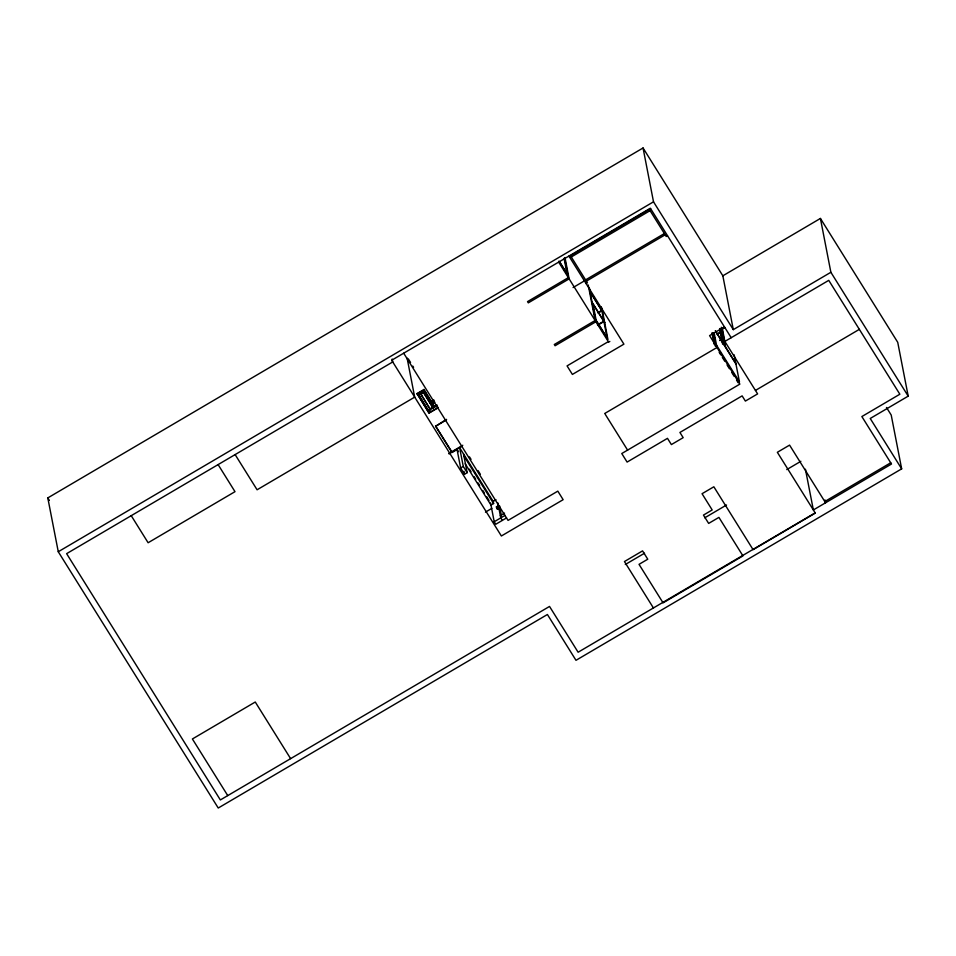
<?xml version="1.0" encoding="UTF-8"?>
<svg xmlns="http://www.w3.org/2000/svg" width="956" height="956" viewBox="0 0 956 956"><rect width="100%" height="100%" fill="white"/><g stroke="black" fill="none" stroke-linecap="round" stroke-linejoin="round"><path stroke-width="1.43" d="M886.487 407.471L891.207 415.024L901.663 468.858L575.99 660.309L547.406 614.505L218.243 808.023L58.268 551.743L47.8 497.909L643.053 147.977L722.844 275.806L733.3 329.641L830.872 272.281L820.415 218.446L722.844 275.806M58.268 551.743L653.51 201.812L643.053 147.977M569.19 256.507L650.618 208.635M571.282 256.985L650.08 210.655M585.574 279.881L664.372 233.563M573.086 287.541L584.558 280.789M586.363 281.136L665.161 234.806M586.088 283.562L587.402 282.797L570.505 255.73M667.503 235.702L666.201 236.467L649.303 209.412M437.86 407.949L429.065 413.112L417.043 393.561L424.034 389.462L431.933 402.404M417.127 393.98L424.117 389.881M424.034 389.462L424.285 390.765L418.178 394.35L429.519 412.526L438.326 407.352M424.978 391.876L420.676 394.41L418.178 394.35L417.999 393.466M433.905 400.026L431.371 401.52L431.55 402.392L434.084 400.911M434.861 402.153L432.327 403.647L432.16 402.763L434.526 407.172L424.285 390.765M418.764 394.685L429.519 412.526L430.057 408.821L436.892 404.806M437.059 405.691L430.224 409.706L420.509 393.525L430.057 408.821M598.038 312.612L601.802 310.401L590.031 291.544M598.121 313.03L601.886 310.82L590.115 291.962M597.512 324.921L603.893 321.168L601.073 306.661M597.631 325.267L603.917 321.563L607.18 338.316M455.654 450.372L452.009 452.523L435.625 426.268L446.476 419.385M435.625 426.268L446.56 419.827M608.518 342.212L609.832 341.435M448.914 453.431L462.776 445.281M448.997 453.873L461.605 446.464M463.505 453.885L467.161 472.67L464.544 474.212L460.637 467.962L463.266 466.42L459.609 447.635L493.188 501.422L493.595 503.525L490.978 505.067L465.202 463.78M724.433 326.892L709.579 335.616L739.86 384.121L621.77 453.538L627.1 462.083L667.479 438.338L671.387 444.588L683.17 437.657L679.919 432.447L742.131 395.88L745.381 401.078L757.606 393.896L724.851 341.435L722.461 329.103L725.018 327.585M717.251 333.919L719.784 332.425M717.323 334.349L721.135 332.102M719.88 340.181L722.413 338.687M719.964 340.599L722.497 339.105M724.851 341.435L828.756 280.359L899.847 394.231L861.858 416.553L891.494 464.03L813.353 509.966L805.43 469.229M604.73 413.482L716.988 347.482L714.144 332.819M492.746 501.685L496.021 499.761M485.469 512.117L491.826 508.377M501.482 516.037L500.346 510.205L498.781 507.708L496.821 508.867L496.427 506.835L498.387 505.676L497.837 502.844M499.438 505.557L499.952 508.174L497.98 509.333L496.427 506.835M500.323 515.583L504.553 513.097M506.56 517.913L495.782 524.246L494.216 521.749L505.007 515.404M734.172 354.831L739.43 381.874L738.116 382.651L736.538 380.118M755.443 390.43L859.348 329.354M820.415 218.446L897.732 342.32L908.2 396.143L870.223 418.477L901.663 468.858M625.308 564.506L644.535 553.213M704.763 517.805L726.536 504.995M786.764 469.599L800.865 461.306M824.789 501.53L890.717 462.776M815.169 512.882L578.117 652.231L549.521 606.439L220.358 799.945L66.621 553.655L392.737 361.942L392.163 359.038M830.872 272.281L908.2 396.143M653.51 201.812L733.3 329.641M731.185 337.707L650.355 208.217L391.685 360.257L501.374 535.993L563.144 499.677L557.814 491.145L508.054 520.399L403.695 353.218M715.363 330.668L735.857 363.495M715.435 331.087L735.941 363.937M713.164 335.293L714.741 337.827M713.248 335.723L714.825 338.245M739.43 381.874L716.558 345.236L715.243 346.012L712.722 333.046M719.187 352.322L720.764 354.855M722.342 357.377L724.708 361.165M727.074 364.953L729.44 368.753M731.806 372.541L734.172 376.329M568.94 256.089L623.91 344.148L572.393 374.429L567.063 365.897L608.315 341.639L558.674 262.111M592.123 302.323L604.67 322.423M592.206 302.753L604.766 322.865M559.619 261.848L567.063 273.774M596.174 320.415L607.096 337.898M558.961 261.084L567.924 275.447M595.48 319.579L607.956 339.571L601.85 307.904M605.208 414.247L627.602 450.121M653.426 607.968L624.447 561.542L642.563 550.883L647.762 559.212L639.026 564.351L663.07 602.866L742.955 555.902L718.912 517.387L708.659 523.41L703.461 515.093L712.184 509.954L702.051 493.714L713.845 486.783L753.089 549.664L815.301 513.085L777.348 452.296L789.572 445.114L825.566 502.772L825.028 499.976M408.272 358.823L410.542 362.455M412.813 366.088L413.59 367.331M469.468 456.86L471.033 459.358M478.048 470.591L480.39 474.343M498.291 505.162L499.845 507.66M498.387 505.676L499.952 508.174M463.911 455.988L493.595 503.525M424.106 393.024L433.092 408.021L423.544 392.725M502.33 520.399L500.765 517.901L498.781 507.708M458.545 451.674L456.992 449.177L460.637 467.962M469.48 469.181L471.045 471.69M474.164 476.697L475.73 479.195M478.072 482.947L479.637 485.445M482.756 490.452L484.322 492.961M486.664 496.714L489.006 500.466M463.266 466.42L467.161 472.67M417.043 393.561L429.065 413.112M435.53 425.826L451.925 452.08M235.128 454.59L257.092 489.783L414.689 397.134L407.101 358.058M218.111 464.604L234.997 491.671L148.12 542.745L131.235 515.678M290.612 758.646L255.264 702.015L192.395 738.976L227.743 795.595M47.8 497.909L49.377 500.442M721.816 328.075L725.461 346.837M721.29 327.239L724.935 346M720.131 329.414L722.33 340.766M719.605 328.577L722.64 344.196M711.969 332.819L714.204 344.339M593.007 304.08L596.257 320.834M589.278 287.648L595.899 321.754L555.077 345.749L554.301 344.507L595.122 320.499L588.215 284.972M564.984 257.546L569.131 278.865L528.31 302.861L527.533 301.618L568.354 277.622L564.482 257.726M564.16 258.813L567.147 274.193M490.571 502.964L494.216 521.749M463.983 471.32L464.544 474.212"/></g></svg>
